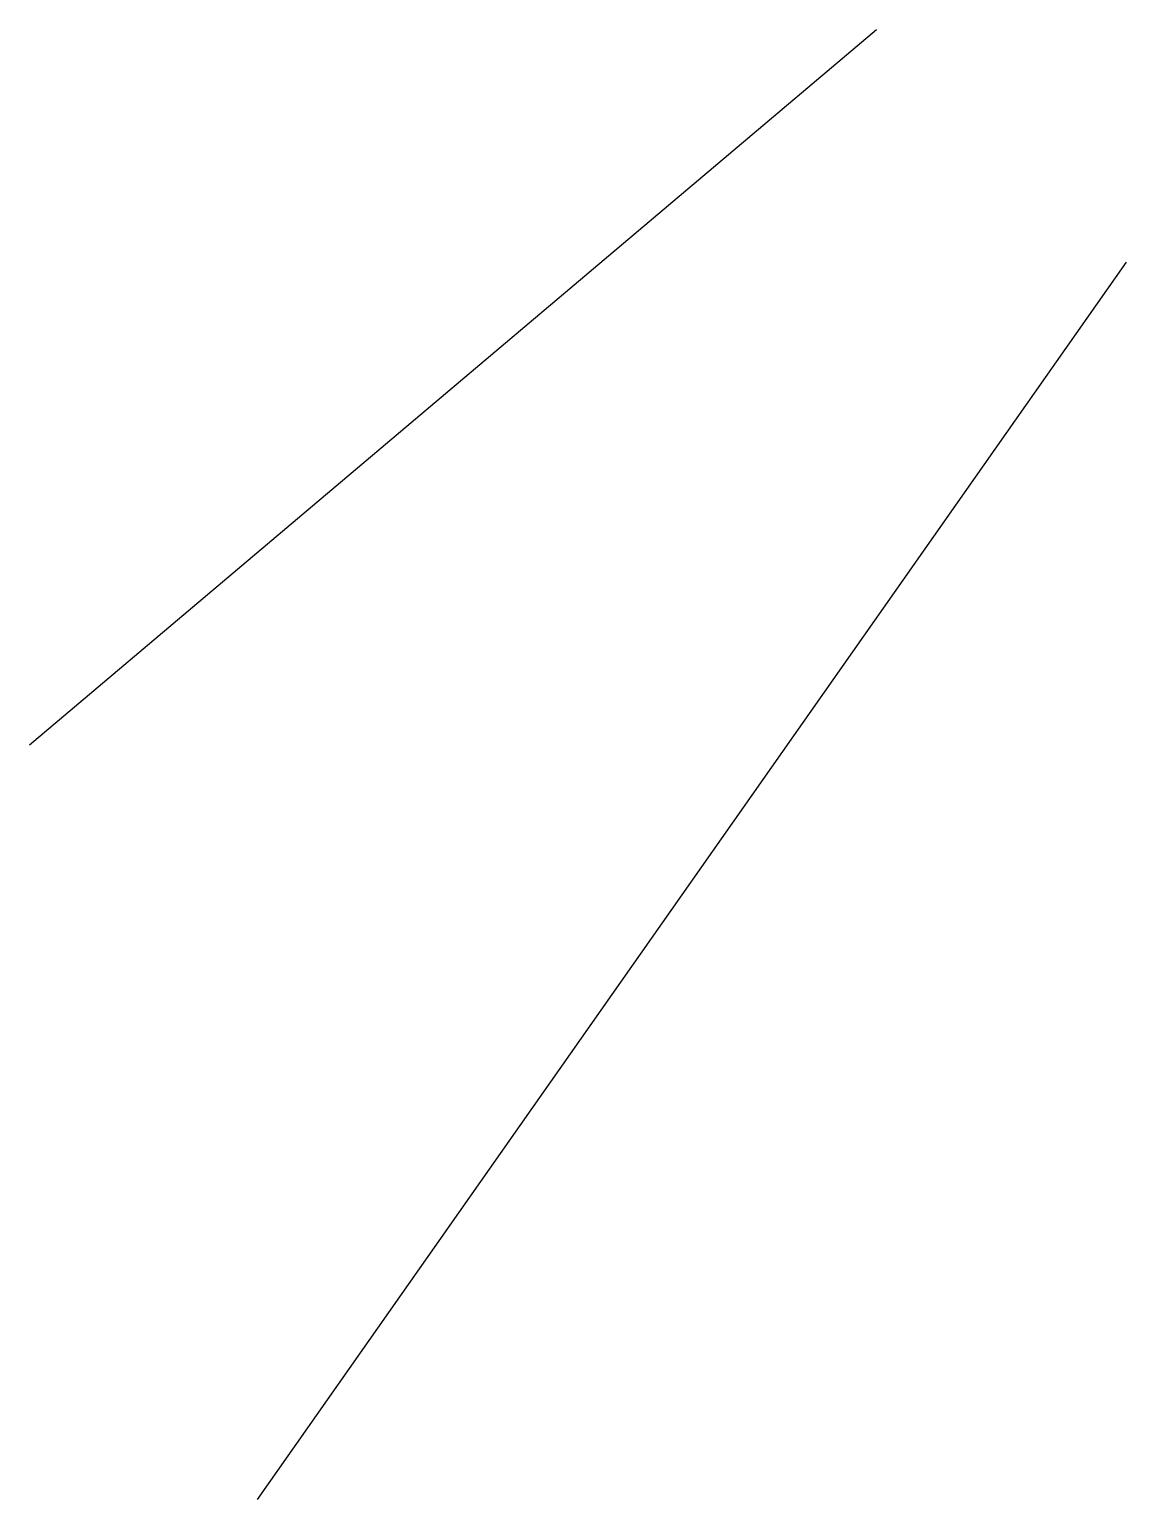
# Model space of a CAD drawing. Header units: inches. Extents: x 30221 to 66053, y -10111 to 37900.
import ezdxf

# ---------------------------------------------------------------- set-up
doc = ezdxf.new("R2010")
doc.units = ezdxf.units.IN
doc.header["$LTSCALE"] = 0.3

msp = doc.modelspace()

# ---------------------------------------------------------------- linework, layer by layer
for p, q in [((30221, 14540), (57883, 37900)), ((37674, -10111), (66053, 30304))]:
    msp.add_line(p, q)

doc.saveas('drawing.dxf')
